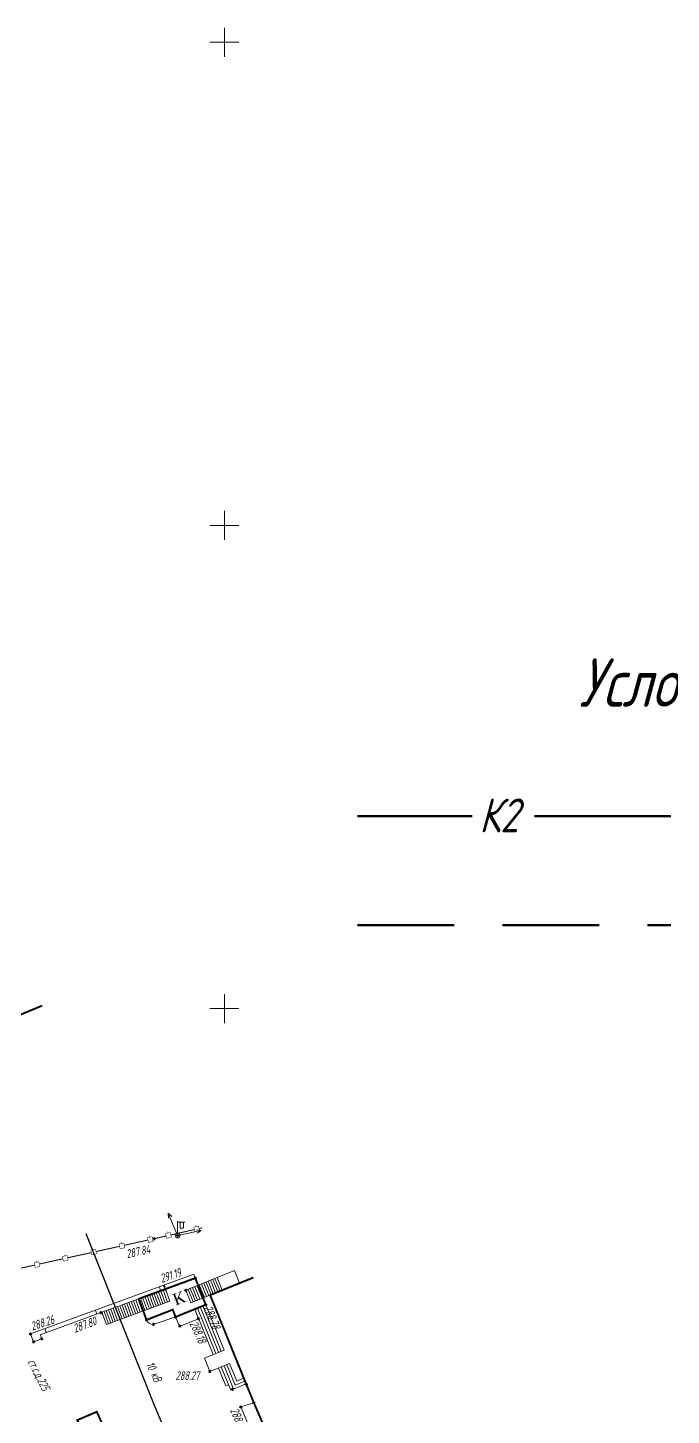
# Model space of a CAD drawing. Header units: metres. Extents: x 1687 to 3282, y 1191 to 1671.
# Drawn here: x 1918.2 to 1984.8, y 1503.3 to 1646.9 of the extents above; entities that cross this region are included whole.
import ezdxf

# ---------------------------------------------------------------- set-up
doc = ezdxf.new("R2010")
doc.units = ezdxf.units.M
doc.linetypes.add('DASHED', pattern=[0.75, 0.5, -0.25])
for name, color, linetype, lineweight, transparency in [('51472300', 7, 'Continuous', 18, 0.65), ('82212000', 7, 'Continuous', 18, 0.65), ('Commun', 7, 'Continuous', 18, 0.65), ('GEO_POINTS', 7, 'Continuous', 18, 0.65), ('Grid', 7, 'Continuous', 18, 0.65), ('Otm', 7, 'Continuous', 18, 0.65), ('Sit', 7, 'Continuous', 18, 0.65), ('Text', 7, 'Continuous', 18, 0.65), ('Text_com', 7, 'Continuous', 18, 0.65), ('Us_znak', 7, 'Continuous', 18, 0.65)]:
    doc.layers.add(name, color=color, linetype=linetype, lineweight=lineweight, transparency=transparency)
doc.layers.add('Текст_свой', color=7, linetype='Continuous')
doc.styles.get("Standard").update_dxf_attribs({"font": 'GOST_0.TTF', "oblique": 15})
doc.styles.add('style1', font='times.ttf', dxfattribs={"height": 1})
doc.linetypes.add('KABELww_500', pattern='A,0.0001,-0.4,[131,ltypeshp.shx,S=0.4,R=90,X=0.4,Y=-0.4],0.2,[131,ltypeshp.shx,S=0.2,R=90,X=0.4,Y=-0.2],3.6,[131,ltypeshp.shx,S=0.2,R=-90,X=-0.4,Y=0.2],0.2,[131,ltypeshp.shx,S=0.4,R=-90,X=-0.4,Y=0.4],-0.8,4,-0.4', length=9.6001)

# ---------------------------------------------------------------- blocks, each defined once
blk = doc.blocks.new('51472300')
for p, q in [((0, 0.5), (0, 3)), ((0, 2.75), (1.5, 2.75)), ((0.54, 1.74), (0.54, 2.75)), ((1.2, 1.74), (1.2, 2.75))]:
    blk.add_line(p, q)
at = {"color": 7}
for radius in [0.5, 0.05]:
    blk.add_circle((0, 0), radius, dxfattribs=at)
blk.add_arc((0.87, 1.75), 0.331, 182.1567, 357.8433)
at = {"oblique": 15}
blk.add_attdef('Z', (1.02, -1.37), '', height=2, dxfattribs=at)
blk = doc.blocks.new('*U72')
at = {"layer": '82212000', "linetype": 'Continuous', "ltscale": 0.5}
for points in [[(5192318.5, 4969139.42, 1), (5192318.49, 4969139.37, 1)], [(5192318.82, 4969136.5, 1), (5192318.84, 4969136.46, 1)], [(5192320.06, 4969133.77, 1), (5192320.08, 4969133.73, 1)], [(5192321.31, 4969131.04, 1), (5192321.33, 4969131, 1)], [(5192322.55, 4969128.31, 1), (5192322.57, 4969128.27, 1)], [(5192342.3, 4969126.09, 1), (5192342.35, 4969126.1, 1)], [(5192323.8, 4969125.59, 1), (5192323.82, 4969125.54, 1)], [(5192336.44, 4969124.79, 1), (5192336.49, 4969124.8, 1)], [(5192339.37, 4969125.44, 1), (5192339.42, 4969125.45, 1)], [(5192330.58, 4969123.5, 1), (5192330.63, 4969123.51, 1)], [(5192333.51, 4969124.15, 1), (5192333.56, 4969124.16, 1)], [(5192325.05, 4969122.86, 1), (5192325.07, 4969122.81, 1)], [(5192327.66, 4969122.85, 1), (5192327.7, 4969122.86, 1)]]:
    blk.add_hatch(color=256, dxfattribs=at).paths.add_polyline_path(points, flags=0)
at = {"layer": '82212000', "linetype": 'Continuous', "ltscale": 0.5, "flags": 128}
blk.add_lwpolyline([(5192318.54, 4969140.89, 0.1, 0.1, 0), (5192318.5, 4969139.64, 0, 0, 0)], format="xyseb", dxfattribs=at)
at = {"layer": '82212000', "linetype": 'Continuous', "ltscale": 0.5}
for points, const_width in [([(5192318.24, 4969139.15), (5192318.25, 4969139.65)], 0.05), ([(5192318.74, 4969139.14), (5192318.24, 4969139.15)], 0.05), ([(5192318.25, 4969139.65), (5192318.75, 4969139.64)], 0.05), ([(5192318.75, 4969139.64), (5192318.74, 4969139.14)], 0.05), ([(5192318.75, 4969139.39), (5192318.9, 4969139.38)], 0.05), ([(5192318.5, 4969136.6), (5192318.95, 4969136.81)], 0.05), ([(5192318.71, 4969136.15), (5192318.5, 4969136.6)], 0.05), ([(5192319.16, 4969136.36), (5192318.71, 4969136.15)], 0.05), ([(5192318.93, 4969136.25), (5192319.97, 4969133.98)], 0.1), ([(5192318.95, 4969136.81), (5192319.16, 4969136.36)], 0.05), ([(5192319.06, 4969136.58), (5192319.19, 4969136.65)], 0.05), ([(5192319.74, 4969133.87), (5192320.2, 4969134.08)], 0.05), ([(5192319.95, 4969133.42), (5192319.74, 4969133.87)], 0.05), ([(5192320.4, 4969133.63), (5192319.95, 4969133.42)], 0.05), ([(5192320.18, 4969133.52), (5192321.21, 4969131.25)], 0.1), ([(5192320.2, 4969134.08), (5192320.4, 4969133.63)], 0.05), ([(5192320.3, 4969133.85), (5192320.44, 4969133.92)], 0.05), ([(5192320.99, 4969131.14), (5192321.44, 4969131.35)], 0.05), ([(5192321.19, 4969130.69), (5192320.99, 4969131.14)], 0.05), ([(5192321.65, 4969130.9), (5192321.19, 4969130.69)], 0.05), ([(5192321.44, 4969131.35), (5192321.65, 4969130.9)], 0.05), ([(5192321.54, 4969131.12), (5192321.68, 4969131.19)], 0.05), ([(5192322.23, 4969128.41), (5192322.69, 4969128.62)], 0.05), ([(5192322.44, 4969127.96), (5192322.23, 4969128.41)], 0.05), ([(5192322.89, 4969128.17), (5192322.44, 4969127.96)], 0.05), ([(5192322.67, 4969128.06), (5192323.71, 4969125.79)], 0.1), ([(5192322.69, 4969128.62), (5192322.89, 4969128.17)], 0.05), ([(5192322.79, 4969128.39), (5192322.93, 4969128.46)], 0.05), ([(5192339.64, 4969125.5), (5192342.08, 4969126.04)], 0.1), ([(5192342.03, 4969126.28), (5192342.52, 4969126.39)], 0.05), ([(5192342.14, 4969125.79), (5192342.03, 4969126.28)], 0.05), ([(5192342.27, 4969126.34), (5192342.24, 4969126.48)], 0.05), ([(5192342.52, 4969126.39), (5192342.63, 4969125.9)], 0.05), ([(5192323.48, 4969125.69), (5192323.94, 4969125.89)], 0.05), ([(5192323.69, 4969125.23), (5192323.48, 4969125.69)], 0.05), ([(5192324.14, 4969125.44), (5192323.69, 4969125.23)], 0.05), ([(5192323.92, 4969125.34), (5192324.96, 4969123.06)], 0.1), ([(5192323.94, 4969125.89), (5192324.14, 4969125.44)], 0.05), ([(5192324.04, 4969125.67), (5192324.18, 4969125.73)], 0.05), ([(5192333.48, 4969124.4), (5192333.45, 4969124.54)], 0.05), ([(5192333.78, 4969124.21), (5192336.22, 4969124.74)], 0.1), ([(5192336.17, 4969124.99), (5192336.66, 4969125.1)], 0.05), ([(5192336.28, 4969124.5), (5192336.17, 4969124.99)], 0.05), ([(5192336.77, 4969124.61), (5192336.28, 4969124.5)], 0.05), ([(5192336.41, 4969125.04), (5192336.38, 4969125.19)], 0.05), ([(5192336.66, 4969125.1), (5192336.77, 4969124.61)], 0.05), ([(5192336.71, 4969124.85), (5192339.15, 4969125.39)], 0.1), ([(5192339.1, 4969125.63), (5192339.59, 4969125.74)], 0.05), ([(5192339.21, 4969125.15), (5192339.1, 4969125.63)], 0.05), ([(5192339.7, 4969125.25), (5192339.21, 4969125.15)], 0.05), ([(5192339.34, 4969125.69), (5192339.31, 4969125.84)], 0.05), ([(5192339.59, 4969125.74), (5192339.7, 4969125.25)], 0.05), ([(5192342.63, 4969125.9), (5192342.14, 4969125.79)], 0.05), ([(5192324.73, 4969122.96), (5192325.18, 4969123.17)], 0.05), ([(5192325.18, 4969123.17), (5192325.39, 4969122.71)], 0.05), ([(5192327.38, 4969123.05), (5192327.87, 4969123.16)], 0.05), ([(5192327.49, 4969122.56), (5192327.38, 4969123.05)], 0.05), ([(5192327.63, 4969123.1), (5192327.59, 4969123.25)], 0.05), ([(5192327.87, 4969123.16), (5192327.98, 4969122.67)], 0.05), ([(5192327.92, 4969122.91), (5192330.37, 4969123.45)], 0.1), ([(5192330.31, 4969123.69), (5192330.8, 4969123.8)], 0.05), ([(5192330.42, 4969123.21), (5192330.31, 4969123.69)], 0.05), ([(5192330.91, 4969123.31), (5192330.42, 4969123.21)], 0.05), ([(5192330.56, 4969123.75), (5192330.52, 4969123.9)], 0.05), ([(5192330.8, 4969123.8), (5192330.91, 4969123.31)], 0.05), ([(5192330.85, 4969123.56), (5192333.29, 4969124.1)], 0.1), ([(5192333.24, 4969124.34), (5192333.73, 4969124.45)], 0.05), ([(5192333.35, 4969123.85), (5192333.24, 4969124.34)], 0.05), ([(5192333.84, 4969123.96), (5192333.35, 4969123.85)], 0.05), ([(5192333.73, 4969124.45), (5192333.84, 4969123.96)], 0.05), ([(5192324.94, 4969122.5), (5192324.73, 4969122.96)], 0.05), ([(5192325.39, 4969122.71), (5192324.94, 4969122.5)], 0.05), ([(5192325.29, 4969122.94), (5192325.43, 4969123)], 0.05), ([(5192327.98, 4969122.67), (5192327.49, 4969122.56)], 0.05)]:
    blk.add_lwpolyline(points, dxfattribs=dict(at, const_width=const_width))
for points in [[(5192318.49, 4969139.14, 0.1, 0.1, 0), (5192318.44, 4969137.34, 0.1, 0.1, 0), (5192318.73, 4969136.71, 0, 0, 0)], [(5192321.42, 4969130.79, 0.1, 0.1, 0), (5192322.04, 4969129.42, 0.1, 0.1, 0), (5192322.46, 4969128.52, 0, 0, 0)], [(5192325.17, 4969122.61, 0.1, 0.1, 0), (5192325.29, 4969122.33, 0.1, 0.1, 0), (5192327.44, 4969122.8, 0, 0, 0)]]:
    blk.add_lwpolyline(points, format="xyseb", dxfattribs=at)
at = {"layer": '82212000', "ltscale": 0.5, "const_width": 0.1}
blk.add_lwpolyline([(5192342.57, 4969126.15), (5192342.74, 4969126.18)], dxfattribs=at)
blk = doc.blocks.new('мукр')
at = {"layer": 'Sit'}
blk.add_hatch(color=256, dxfattribs=at).paths.add_polyline_path([(0, 0), (0.14, 0.45), (-0.15, 0.45)])
blk = doc.blocks.new('GRID')
at = {"layer": 'Grid', "color": 104}
blk.add_line((-1.5, 0), (1.5, 0), dxfattribs=at)
for points in [[(0, 0), (0, 1.5)], [(0, 0), (0, -1.5)]]:
    blk.add_lwpolyline(points, dxfattribs=at)
blk = doc.blocks.new('NAPR')
at = {"layer": 'Us_znak', "color": 0, "linetype": 'Continuous', "lineweight": -2}
for p in [(-0.19, 2.04), (0.19, 2.04)]:
    blk.add_line(p, (0, 2.5), dxfattribs=at)
blk.add_lwpolyline([(0, 0), (0, 2.5)], dxfattribs=at)
blk = doc.blocks.new('*U93')
at = {"layer": '82212000', "linetype": 'Continuous', "ltscale": 0.5}
for points in [[(5192344.18, 4969126.51, 1), (5192344.23, 4969126.52, 1)], [(5192347.11, 4969127.18, 1), (5192347.15, 4969127.19, 1)]]:
    blk.add_hatch(color=256, dxfattribs=at).paths.add_polyline_path(points, flags=0)
at = {"layer": '82212000', "linetype": 'Continuous', "ltscale": 0.5, "const_width": 0.05}
for points in [[(5192346.83, 4969127.38), (5192347.32, 4969127.49)], [(5192346.94, 4969126.89), (5192346.83, 4969127.38)], [(5192347.07, 4969127.43), (5192347.04, 4969127.58)], [(5192347.32, 4969127.49), (5192347.43, 4969127)], [(5192343.91, 4969126.71), (5192344.39, 4969126.82)], [(5192344.02, 4969126.22), (5192343.91, 4969126.71)], [(5192344.51, 4969126.33), (5192344.02, 4969126.22)], [(5192344.15, 4969126.76), (5192344.12, 4969126.91)], [(5192344.39, 4969126.82), (5192344.51, 4969126.33)], [(5192347.43, 4969127), (5192346.94, 4969126.89)]]:
    blk.add_lwpolyline(points, dxfattribs=at)
at = {"layer": '82212000', "linetype": 'Continuous', "ltscale": 0.5, "flags": 128}
blk.add_lwpolyline([(5192342.74, 4969126.18, 0.1, 0.1, 0), (5192343.96, 4969126.46, 0, 0, 0)], format="xyseb", dxfattribs=at)
at = {"layer": '82212000', "linetype": 'Continuous', "ltscale": 0.5}
blk.add_lwpolyline([(5192344.45, 4969126.57, 0.1, 0.1, 0), (5192346.89, 4969127.13, 0.1, 0.1, 0)], format="xyseb", dxfattribs=at)
at = {"layer": '82212000', "ltscale": 0.5}
blk.add_lwpolyline([(5192347.37, 4969127.24, 0.1, 0.1, 0), (5192347.69, 4969127.31, 0.1, 0.1, 0)], format="xyseb", dxfattribs=at)

msp = doc.modelspace()

# ---------------------------------------------------------------- linework, layer by layer
at = {"color": 3, "lineweight": 80}
msp.add_line((1952.306, 1565.339), (1984.726, 1565.339), dxfattribs=at)
at = {"color": 2, "linetype": 'DASHED', "lineweight": 50, "ltscale": 20}
msp.add_line((1952.306, 1554.066), (1984.726, 1554.066), dxfattribs=at)
at = {"layer": 'Commun', "color": 1, "linetype": 'KABELww_500', "lineweight": 30, "elevation": 289.986, "flags": 128}
msp.add_lwpolyline([(1971.025, 1406.711), (1959.032, 1440.012), (1946.823, 1467.845), (1931.31, 1504.346), (1924.271, 1522.106)], dxfattribs=at)
at = {"layer": 'GEO_POINTS', "lineweight": 60}
for centre in [(1931.303, 1521.605, 287.844), (1933.714, 1521.935, 293.343), (1932.446, 1516.378, 291.19), (1934.563, 1516.264, 291.221), (1935.538, 1517.526, 291.237), (1925.796, 1513.951, 287.803), (1933.501, 1513.509, 288.103), (1936.619, 1514.77, 288.779), (1930.495, 1513.199, 287.992), (1931.213, 1512.737, 288.056), (1933.941, 1512.562, 288.108), (1935.877, 1513.323, 288.177), (1918.492, 1511.746, 288.263), (1918.821, 1510.925, 287.547), (1919.663, 1511.24, 287.6), (1937.048, 1507.862, 288.269), (1940.815, 1506.533, 288.458), (1939.393, 1506.01, 288.389), (1940.248, 1504.189, 288.39), (1941.598, 1504.629, 288.481)]:
    msp.add_circle(centre, 0.06, dxfattribs=at)
at = {"layer": 'Sit'}
for p, q in [((1939.595, 1518.301), (1934.563, 1516.264)), ((1940.121, 1517.003), (1939.595, 1518.301)), ((1934.795, 1516.358), (1935.32, 1515.06)), ((1935.027, 1516.452), (1935.552, 1515.154)), ((1935.089, 1514.967), (1940.121, 1517.003)), ((1935.259, 1516.546), (1935.784, 1515.248)), ((1935.49, 1516.64), (1936.016, 1515.342)), ((1935.722, 1516.733), (1936.247, 1515.436)), ((1935.954, 1516.827), (1936.479, 1515.529)), ((1936.186, 1516.921), (1936.711, 1515.623)), ((1936.417, 1517.015), (1936.943, 1515.717)), ((1936.649, 1517.108), (1937.174, 1515.811)), ((1936.881, 1517.202), (1937.406, 1515.904)), ((1937.113, 1517.296), (1937.638, 1515.998)), ((1937.344, 1517.39), (1937.87, 1516.092)), ((1937.576, 1517.484), (1938.101, 1516.186)), ((1937.808, 1517.577), (1938.333, 1516.28)), ((1934.563, 1516.264), (1935.089, 1514.967))]:
    msp.add_line(p, q, dxfattribs=at)
at = {"layer": 'Sit', "const_width": 0.2, "flags": 128}
msp.add_lwpolyline([(1915.141, 1556.635), (1908.828, 1553.997), (1913.388, 1543.085), (1919.702, 1545.723)], dxfattribs=at)
at = {"layer": 'Sit', "flags": 128}
for points, elevation in [([(1918.492, 1511.746), (1935.385, 1517.944)], 288.263), ([(1935.385, 1517.944), (1935.538, 1517.526)], 288.103), ([(1931.816, 1516.635), (1931.97, 1516.216)], 288.103), ([(1932.204, 1516.302), (1932.665, 1515.046)], 288.103), ([(1932.446, 1516.378), (1932.903, 1515.133)], 291.19), ([(1929.694, 1515.381), (1925.891, 1513.986)], 288.103), ([(1926.352, 1512.729), (1932.903, 1515.133)], 287.803), ([(1928.449, 1514.925), (1928.91, 1513.668)], 288.103), ([(1928.684, 1515.011), (1929.145, 1513.754)], 288.103), ([(1928.918, 1515.097), (1929.38, 1513.84)], 288.103), ([(1929.153, 1515.183), (1929.614, 1513.926)], 288.103), ([(1929.388, 1515.269), (1929.849, 1514.012)], 288.103), ([(1929.623, 1515.355), (1930.084, 1514.098)], 288.103), ([(1929.857, 1515.441), (1930.318, 1514.184)], 288.103), ([(1930.092, 1515.527), (1930.553, 1514.271)], 288.103), ([(1930.327, 1515.613), (1930.788, 1514.357)], 288.103), ([(1930.561, 1515.7), (1931.022, 1514.443)], 288.103), ([(1930.796, 1515.786), (1931.257, 1514.529)], 288.103), ([(1931.031, 1515.872), (1931.492, 1514.615)], 288.103), ([(1931.265, 1515.958), (1931.727, 1514.701)], 288.103), ([(1931.5, 1516.044), (1931.961, 1514.787)], 288.103), ([(1931.735, 1516.13), (1932.196, 1514.873)], 288.103), ([(1931.97, 1516.216), (1932.431, 1514.959)], 288.103), ([(1934.563, 1516.264), (1935.089, 1514.967)], 291.221), ([(1925.891, 1513.986), (1919.514, 1511.646)], 287.803), ([(1925.206, 1514.21), (1925.36, 1513.791)], 287.803), ([(1926.352, 1512.729), (1925.891, 1513.986)], 287.803), ([(1926.102, 1514.063), (1926.563, 1512.807)], 288.103), ([(1926.337, 1514.149), (1926.798, 1512.893)], 288.103), ([(1926.571, 1514.236), (1927.033, 1512.979)], 288.103), ([(1926.806, 1514.322), (1927.267, 1513.065)], 288.103), ([(1927.041, 1514.408), (1927.502, 1513.151)], 288.103), ([(1927.276, 1514.494), (1927.737, 1513.237)], 288.103), ([(1927.51, 1514.58), (1927.971, 1513.323)], 288.103), ([(1927.745, 1514.666), (1928.206, 1513.409)], 288.103), ([(1927.98, 1514.752), (1928.441, 1513.496)], 288.103), ([(1928.214, 1514.838), (1928.675, 1513.582)], 288.103), ([(1931.213, 1512.737), (1933.501, 1513.509)], 287.992), ([(1935.478, 1514.309), (1937.378, 1509.614)], 288.177), ([(1935.767, 1514.426), (1937.667, 1509.731)], 288.177), ([(1936.057, 1514.543), (1937.957, 1509.848)], 288.177), ([(1936.33, 1514.653), (1938.229, 1509.958)], 288.103), ([(1936.619, 1514.77), (1938.519, 1510.076)], 288.103), ([(1919.993, 1512.297), (1920.147, 1511.878)], 288.263), ([(1918.492, 1511.746), (1918.821, 1510.925), (1919.663, 1511.24), (1919.514, 1511.646)], 288.263), ([(1936.486, 1509.253), (1938.519, 1510.076)], 288.269), ([(1936.486, 1509.253), (1937.048, 1507.862)], 288.269), ([(1937.048, 1507.862), (1939.081, 1508.685)], 288.269), ([(1937.94, 1508.223), (1938.692, 1506.367)], 288.177), ([(1937.94, 1508.223), (1938.692, 1506.367)], 288.177), ([(1938.23, 1508.34), (1939.206, 1505.929)], 288.177), ([(1938.52, 1508.458), (1939.495, 1506.047)], 288.177), ([(1938.792, 1508.568), (1939.65, 1506.447)], 288.103), ([(1939.081, 1508.685), (1939.822, 1506.854)], 288.103), ([(1938.692, 1506.367), (1938.981, 1506.484)], 288.177), ([(1939.206, 1505.929), (1940.796, 1506.578)], 288.389), ([(1939.65, 1506.447), (1940.679, 1506.867)], 288.389), ([(1939.822, 1506.854), (1940.561, 1507.156)], 288.389), ([(1941.598, 1504.629), (1940.248, 1504.189), (1942.626, 1498.499)], 288.481)]:
    msp.add_lwpolyline(points, dxfattribs=dict(at, elevation=elevation))
at = {"layer": 'Sit', "const_width": 0.2, "flags": 128}
for points, elevation in [([(1936.619, 1514.77), (1935.538, 1517.526), (1929.694, 1515.381), (1930.495, 1513.199), (1933.205, 1514.262), (1933.501, 1513.509), (1936.619, 1514.77)], 288.103), ([(1937.076, 1515.771), (1941.55, 1517.582)], 288.481), ([(1941.598, 1504.629), (1940.815, 1506.533), (1937.076, 1515.771)], 288.481), ([(1941.598, 1504.629), (1958.349, 1465.775), (1965.065, 1450.397), (1973.755, 1454.008)], 288.481)]:
    msp.add_lwpolyline(points, dxfattribs=dict(at, elevation=elevation))
at = {"layer": 'Sit', "elevation": 287.992, "flags": 128}
msp.add_lwpolyline([(1933.501, 1513.509), (1935.478, 1514.309), (1935.877, 1513.323), (1933.9, 1512.523)], close=True, dxfattribs=at)
msp.add_lwpolyline([(1930.495, 1513.199, 0.3261925), (1931.213, 1512.737, 8.3371787)], format="xyb", dxfattribs=at)
at = {"layer": 'Sit', "const_width": 0.2, "elevation": 287.963, "flags": 128}
msp.add_lwpolyline([(1926.156, 1501.898), (1924.145, 1501.033), (1923.341, 1502.829), (1925.352, 1503.693)], close=True, dxfattribs=at)

# ---------------------------------------------------------------- block references
at = {"color": 7, "rotation": 20.55347602909507}
msp.add_blockref('мукр', (1932.444, 1516.386, 291.19), dxfattribs=at)
at = {"layer": '51472300', "color": 7, "xscale": 0.5, "yscale": 0.5, "zscale": 0.5}
msp.add_blockref('51472300', (1933.714, 1521.935, 293.343), dxfattribs=at)
at = {"layer": '82212000', "color": 7}
for name in ['*U72', '*U93']:
    msp.add_blockref(name, (-5190411.441, -4967604.578), dxfattribs=at)
at = {"layer": 'Grid', "color": 7, "linetype": 'Continuous'}
for p in [(1938.559, 1645.422), (1938.559, 1645.422), (1938.559, 1595.422), (1938.559, 1595.422), (1938.559, 1545.422), (1938.559, 1545.422)]:
    msp.add_blockref('GRID', p, dxfattribs=at)
at = {"layer": 'Sit', "color": 7, "linetype": 'Continuous'}
for rotation in [22.63254919406308, 281.7583477352019]:
    msp.add_blockref('NAPR', (1933.714, 1521.935, 293.343), dxfattribs=dict(at, rotation=rotation))

# ---------------------------------------------------------------- texts
at = {"layer": 'Otm', "oblique": 13, "width": 0.8}
for s, rotation, p in [('287.84', 12.14086, (1928.495, 1519.568, 287.844)), ('291.19', 17.94495, (1932.083, 1517.039, 288.263)), ('288.26', 18.07888, (1918.697, 1512.086, 288.263)), ('287.80', 20.14855, (1923.106, 1511.855, 287.803)), ('288.78', 292.00214, (1936.406, 1514.463, 288.103)), ('288.18', 294.70137, (1934.907, 1512.821, 288.177)), ('288.39', 292.67277, (1939.12, 1503.866, 288.39))]:
    msp.add_text(s, height=0.9, rotation=rotation, dxfattribs=at).set_placement(p)
msp.add_text('288.27', height=0.9, dxfattribs=at).set_placement((1933.499, 1506.983, 288.269))
at = {"layer": 'Text', "color": 7, "style": 'style1'}
msp.add_text('К', height=1.2, rotation=20.53325, dxfattribs=at).set_placement((1933.493, 1514.676, -285.654))
at = {"layer": 'Text_com', "oblique": 13, "width": 0.8}
msp.add_text('ст.с.д.225', height=0.9, rotation=296.61124, dxfattribs=at).set_placement((1918.186, 1508.868, 856.374))
at = {"layer": 'Text_com', "color": 1, "oblique": 13, "width": 0.8}
msp.add_text('10 кВ ', height=0.9, rotation=295.65484, dxfattribs=at).set_placement((1930.404, 1508.601, 568.007))
at = {"layer": 'Текст_свой', "insert": (2003.867, 1579.15), "char_height": 5, "attachment_point": 5}
msp.add_mtext_dynamic_manual_height_columns('Условные обозначения:', width=250.73345, gutter_width=12.5, heights=[0], dxfattribs=at)

# ---------------------------------------------------------------- next in the draw order: texts
at = {"layer": 'Текст_свой', "insert": (1964.9, 1567.162), "char_height": 3.5, "attachment_point": 1, "bg_fill": 3, "box_fill_scale": 1.2, "bg_fill_color": 256, "bg_fill_transparency": 0}
msp.add_mtext_dynamic_manual_height_columns('К2', width=5, gutter_width=12.5, heights=[0], dxfattribs=at)

doc.saveas('drawing.dxf')
